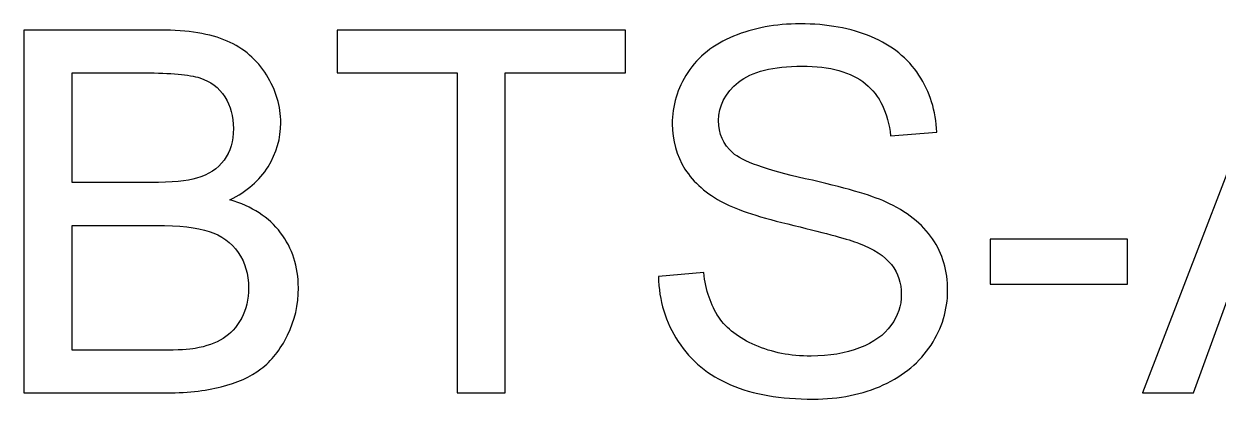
# Model space of a CAD drawing. Header units: centimetres. Extents: x -10.6 to 11.8, y -10.5 to 10.6.
# Drawn here: x -8.279 to -7.366, y -6.365 to -6.078 of the extents above; entities that cross this region are included whole.
import ezdxf

# ---------------------------------------------------------------- set-up
doc = ezdxf.new("R2010")
doc.units = ezdxf.units.CM
doc.header["$MEASUREMENT"] = 0
doc.layers.add('Livello 1', color=7, linetype='Continuous')

msp = doc.modelspace()

# ---------------------------------------------------------------- linework, layer by layer
at = {"layer": 'Livello 1', "color": 7}
for points, knots in [([(-7.79383, -6.27087), (-7.79383, -6.27087), (-7.75916, -6.26783), (-7.75916, -6.26783), (-7.75916, -6.26783), (-7.75754, -6.28173), (-7.75373, -6.29311), (-7.74771, -6.30204), (-7.74771, -6.30204), (-7.7417, -6.31097), (-7.73238, -6.31814), (-7.71977, -6.32364), (-7.71977, -6.32364), (-7.70716, -6.32914), (-7.69293, -6.33186), (-7.67715, -6.33186), (-7.67715, -6.33186), (-7.66312, -6.33186), (-7.65076, -6.32979), (-7.64003, -6.32565), (-7.64003, -6.32565), (-7.62929, -6.32144), (-7.62127, -6.31575), (-7.61603, -6.30851), (-7.61603, -6.30851), (-7.61079, -6.3012), (-7.60814, -6.29331), (-7.60814, -6.28471), (-7.60814, -6.28471), (-7.60814, -6.27598), (-7.61066, -6.26841), (-7.61577, -6.26188), (-7.61577, -6.26188), (-7.62082, -6.25534), (-7.62916, -6.24991), (-7.64074, -6.24551), (-7.64074, -6.24551), (-7.64824, -6.2426), (-7.66467, -6.23808), (-7.69022, -6.23193), (-7.69022, -6.23193), (-7.7157, -6.22579), (-7.73361, -6.22003), (-7.74383, -6.2146), (-7.74383, -6.2146), (-7.75709, -6.20768), (-7.76699, -6.19901), (-7.77352, -6.18873), (-7.77352, -6.18873), (-7.77999, -6.17844), (-7.78322, -6.16693), (-7.78322, -6.15412), (-7.78322, -6.15412), (-7.78322, -6.14015), (-7.77928, -6.12703), (-7.77132, -6.11487), (-7.77132, -6.11487), (-7.76336, -6.10264), (-7.75172, -6.09339), (-7.73646, -6.08706), (-7.73646, -6.08706), (-7.72113, -6.08078), (-7.70419, -6.07761), (-7.68549, -6.07761), (-7.68549, -6.07761), (-7.66486, -6.07761), (-7.64675, -6.08091), (-7.63097, -6.08757), (-7.63097, -6.08757), (-7.61526, -6.09417), (-7.60316, -6.10394), (-7.59469, -6.11681), (-7.59469, -6.11681), (-7.58628, -6.12968), (-7.58169, -6.14429), (-7.58104, -6.16059), (-7.58104, -6.16059), (-7.58104, -6.16059), (-7.61629, -6.16324), (-7.61629, -6.16324), (-7.61629, -6.16324), (-7.61823, -6.14572), (-7.62463, -6.13239), (-7.63556, -6.12347), (-7.63556, -6.12347), (-7.64649, -6.11448), (-7.6626, -6.11002), (-7.68394, -6.11002), (-7.68394, -6.11002), (-7.70619, -6.11002), (-7.72236, -6.11409), (-7.73258, -6.12224), (-7.73258, -6.12224), (-7.74273, -6.13039), (-7.74784, -6.14022), (-7.74784, -6.15167), (-7.74784, -6.15167), (-7.74784, -6.16169), (-7.74422, -6.16991), (-7.73704, -6.17631), (-7.73704, -6.17631), (-7.72993, -6.18278), (-7.71149, -6.18937), (-7.68161, -6.1961), (-7.68161, -6.1961), (-7.65173, -6.20289), (-7.63123, -6.20878), (-7.62011, -6.21382), (-7.62011, -6.21382), (-7.60394, -6.22132), (-7.59197, -6.23077), (-7.58427, -6.24215), (-7.58427, -6.24215), (-7.57658, -6.2536), (-7.57276, -6.26679), (-7.57276, -6.28167), (-7.57276, -6.28167), (-7.57276, -6.29648), (-7.57697, -6.31038), (-7.58544, -6.32345), (-7.58544, -6.32345), (-7.59391, -6.33651), (-7.60607, -6.34667), (-7.62192, -6.35398), (-7.62192, -6.35398), (-7.63776, -6.36122), (-7.65561, -6.36484), (-7.6754, -6.36484), (-7.6754, -6.36484), (-7.70056, -6.36484), (-7.72165, -6.36122), (-7.73859, -6.35385), (-7.73859, -6.35385), (-7.7556, -6.34654), (-7.76893, -6.33554), (-7.77863, -6.3208), (-7.77863, -6.3208), (-7.78827, -6.30611), (-7.79337, -6.28943), (-7.79383, -6.27087)], [0, 0, 0, 0, 0.028571, 0.028571, 0.028571, 0.028571, 0.057143, 0.057143, 0.057143, 0.057143, 0.085714, 0.085714, 0.085714, 0.085714, 0.114286, 0.114286, 0.114286, 0.114286, 0.142857, 0.142857, 0.142857, 0.142857, 0.171429, 0.171429, 0.171429, 0.171429, 0.2, 0.2, 0.2, 0.2, 0.228571, 0.228571, 0.228571, 0.228571, 0.257143, 0.257143, 0.257143, 0.257143, 0.285714, 0.285714, 0.285714, 0.285714, 0.314286, 0.314286, 0.314286, 0.314286, 0.342857, 0.342857, 0.342857, 0.342857, 0.371429, 0.371429, 0.371429, 0.371429, 0.4, 0.4, 0.4, 0.4, 0.428571, 0.428571, 0.428571, 0.428571, 0.457143, 0.457143, 0.457143, 0.457143, 0.485714, 0.485714, 0.485714, 0.485714, 0.514286, 0.514286, 0.514286, 0.514286, 0.542857, 0.542857, 0.542857, 0.542857, 0.571429, 0.571429, 0.571429, 0.571429, 0.6, 0.6, 0.6, 0.6, 0.628571, 0.628571, 0.628571, 0.628571, 0.657143, 0.657143, 0.657143, 0.657143, 0.685714, 0.685714, 0.685714, 0.685714, 0.714286, 0.714286, 0.714286, 0.714286, 0.742857, 0.742857, 0.742857, 0.742857, 0.771429, 0.771429, 0.771429, 0.771429, 0.8, 0.8, 0.8, 0.8, 0.828571, 0.828571, 0.828571, 0.828571, 0.857143, 0.857143, 0.857143, 0.857143, 0.885714, 0.885714, 0.885714, 0.885714, 0.914286, 0.914286, 0.914286, 0.914286, 0.942857, 0.942857, 0.942857, 0.942857, 0.971429, 0.971429, 0.971429, 0.971429, 1, 1, 1, 1]), ([(-8.27878, -6.36012), (-8.27878, -6.36012), (-8.27878, -6.08233), (-8.27878, -6.08233), (-8.27878, -6.08233), (-8.27878, -6.08233), (-8.17452, -6.08233), (-8.17452, -6.08233), (-8.17452, -6.08233), (-8.1533, -6.08233), (-8.13629, -6.08518), (-8.12349, -6.09074), (-8.12349, -6.09074), (-8.11062, -6.09637), (-8.10059, -6.10504), (-8.09335, -6.11674), (-8.09335, -6.11674), (-8.08611, -6.12838), (-8.08242, -6.14061), (-8.08242, -6.15341), (-8.08242, -6.15341), (-8.08242, -6.16525), (-8.08565, -6.17644), (-8.09212, -6.18692), (-8.09212, -6.18692), (-8.09852, -6.19739), (-8.10829, -6.20587), (-8.12129, -6.21233), (-8.12129, -6.21233), (-8.10447, -6.21725), (-8.0916, -6.22566), (-8.08255, -6.23749), (-8.08255, -6.23749), (-8.07349, -6.24939), (-8.06897, -6.26343), (-8.06897, -6.2796), (-8.06897, -6.2796), (-8.06897, -6.2926), (-8.07175, -6.30469), (-8.07724, -6.31588), (-8.07724, -6.31588), (-8.08274, -6.32707), (-8.08953, -6.33567), (-8.09762, -6.34175), (-8.09762, -6.34175), (-8.1057, -6.34783), (-8.11586, -6.35236), (-8.12802, -6.35546), (-8.12802, -6.35546), (-8.14017, -6.35857), (-8.15512, -6.36012), (-8.17284, -6.36012), (-8.17284, -6.36012), (-8.17284, -6.36012), (-8.27878, -6.36012), (-8.27878, -6.36012)], [0, 0, 0, 0, 0.071429, 0.071429, 0.071429, 0.071429, 0.142857, 0.142857, 0.142857, 0.142857, 0.214286, 0.214286, 0.214286, 0.214286, 0.285714, 0.285714, 0.285714, 0.285714, 0.357143, 0.357143, 0.357143, 0.357143, 0.428571, 0.428571, 0.428571, 0.428571, 0.5, 0.5, 0.5, 0.5, 0.571429, 0.571429, 0.571429, 0.571429, 0.642857, 0.642857, 0.642857, 0.642857, 0.714286, 0.714286, 0.714286, 0.714286, 0.785714, 0.785714, 0.785714, 0.785714, 0.857143, 0.857143, 0.857143, 0.857143, 0.928571, 0.928571, 0.928571, 0.928571, 1, 1, 1, 1]), ([(-7.94769, -6.36012), (-7.94769, -6.36012), (-7.94769, -6.11512), (-7.94769, -6.11512), (-7.94769, -6.11512), (-7.94769, -6.11512), (-8.03921, -6.11512), (-8.03921, -6.11512), (-8.03921, -6.11512), (-8.03921, -6.11512), (-8.03921, -6.08233), (-8.03921, -6.08233), (-8.03921, -6.08233), (-8.03921, -6.08233), (-7.81905, -6.08233), (-7.81905, -6.08233), (-7.81905, -6.08233), (-7.81905, -6.08233), (-7.81905, -6.11512), (-7.81905, -6.11512), (-7.81905, -6.11512), (-7.81905, -6.11512), (-7.91096, -6.11512), (-7.91096, -6.11512), (-7.91096, -6.11512), (-7.91096, -6.11512), (-7.91096, -6.36012), (-7.91096, -6.36012), (-7.91096, -6.36012), (-7.91096, -6.36012), (-7.94769, -6.36012), (-7.94769, -6.36012)], [0, 0, 0, 0, 0.125, 0.125, 0.125, 0.125, 0.25, 0.25, 0.25, 0.25, 0.375, 0.375, 0.375, 0.375, 0.5, 0.5, 0.5, 0.5, 0.625, 0.625, 0.625, 0.625, 0.75, 0.75, 0.75, 0.75, 0.875, 0.875, 0.875, 0.875, 1, 1, 1, 1]), ([(-7.42381, -6.36012), (-7.42381, -6.36012), (-7.3171, -6.08233), (-7.3171, -6.08233), (-7.3171, -6.08233), (-7.3171, -6.08233), (-7.27751, -6.08233), (-7.27751, -6.08233), (-7.27751, -6.08233), (-7.27751, -6.08233), (-7.16381, -6.36012), (-7.16381, -6.36012), (-7.16381, -6.36012), (-7.16381, -6.36012), (-7.20572, -6.36012), (-7.20572, -6.36012), (-7.20572, -6.36012), (-7.20572, -6.36012), (-7.23813, -6.27598), (-7.23813, -6.27598), (-7.23813, -6.27598), (-7.23813, -6.27598), (-7.35428, -6.27598), (-7.35428, -6.27598), (-7.35428, -6.27598), (-7.35428, -6.27598), (-7.38475, -6.36012), (-7.38475, -6.36012), (-7.38475, -6.36012), (-7.38475, -6.36012), (-7.42381, -6.36012), (-7.42381, -6.36012)], [0, 0, 0, 0, 0.125, 0.125, 0.125, 0.125, 0.25, 0.25, 0.25, 0.25, 0.375, 0.375, 0.375, 0.375, 0.5, 0.5, 0.5, 0.5, 0.625, 0.625, 0.625, 0.625, 0.75, 0.75, 0.75, 0.75, 0.875, 0.875, 0.875, 0.875, 1, 1, 1, 1]), ([(-8.24198, -6.19908), (-8.24198, -6.19908), (-8.18189, -6.19908), (-8.18189, -6.19908), (-8.18189, -6.19908), (-8.16566, -6.19908), (-8.15395, -6.19798), (-8.14684, -6.19584), (-8.14684, -6.19584), (-8.13752, -6.19306), (-8.13047, -6.18847), (-8.12575, -6.182), (-8.12575, -6.182), (-8.12103, -6.17553), (-8.11864, -6.16745), (-8.11864, -6.15775), (-8.11864, -6.15775), (-8.11864, -6.14856), (-8.12084, -6.14041), (-8.12523, -6.13343), (-8.12523, -6.13343), (-8.1297, -6.12638), (-8.13604, -6.12159), (-8.14418, -6.11901), (-8.14418, -6.11901), (-8.1524, -6.11642), (-8.1665, -6.11512), (-8.18648, -6.11512), (-8.18648, -6.11512), (-8.18648, -6.11512), (-8.24198, -6.11512), (-8.24198, -6.11512), (-8.24198, -6.11512), (-8.24198, -6.11512), (-8.24198, -6.19908), (-8.24198, -6.19908)], [0, 0, 0, 0, 0.111111, 0.111111, 0.111111, 0.111111, 0.222222, 0.222222, 0.222222, 0.222222, 0.333333, 0.333333, 0.333333, 0.333333, 0.444444, 0.444444, 0.444444, 0.444444, 0.555556, 0.555556, 0.555556, 0.555556, 0.666667, 0.666667, 0.666667, 0.666667, 0.777778, 0.777778, 0.777778, 0.777778, 0.888889, 0.888889, 0.888889, 0.888889, 1, 1, 1, 1]), ([(-8.24198, -6.32733), (-8.24198, -6.32733), (-8.17284, -6.32733), (-8.17284, -6.32733), (-8.17284, -6.32733), (-8.16094, -6.32733), (-8.15259, -6.32688), (-8.14781, -6.32604), (-8.14781, -6.32604), (-8.13933, -6.32448), (-8.13228, -6.32196), (-8.12659, -6.3184), (-8.12659, -6.3184), (-8.1209, -6.31491), (-8.11624, -6.30974), (-8.11256, -6.30301), (-8.11256, -6.30301), (-8.10894, -6.29622), (-8.10706, -6.28846), (-8.10706, -6.2796), (-8.10706, -6.2796), (-8.10706, -6.26925), (-8.10971, -6.26026), (-8.11502, -6.25256), (-8.11502, -6.25256), (-8.12032, -6.24493), (-8.12769, -6.23956), (-8.13714, -6.23646), (-8.13714, -6.23646), (-8.14651, -6.23342), (-8.1601, -6.23187), (-8.17775, -6.23187), (-8.17775, -6.23187), (-8.17775, -6.23187), (-8.24198, -6.23187), (-8.24198, -6.23187), (-8.24198, -6.23187), (-8.24198, -6.23187), (-8.24198, -6.32733), (-8.24198, -6.32733)], [0, 0, 0, 0, 0.1, 0.1, 0.1, 0.1, 0.2, 0.2, 0.2, 0.2, 0.3, 0.3, 0.3, 0.3, 0.4, 0.4, 0.4, 0.4, 0.5, 0.5, 0.5, 0.5, 0.6, 0.6, 0.6, 0.6, 0.7, 0.7, 0.7, 0.7, 0.8, 0.8, 0.8, 0.8, 0.9, 0.9, 0.9, 0.9, 1, 1, 1, 1]), ([(-7.54016, -6.27675), (-7.54016, -6.27675), (-7.54016, -6.24247), (-7.54016, -6.24247), (-7.54016, -6.24247), (-7.54016, -6.24247), (-7.43532, -6.24247), (-7.43532, -6.24247), (-7.43532, -6.24247), (-7.43532, -6.24247), (-7.43532, -6.27675), (-7.43532, -6.27675), (-7.43532, -6.27675), (-7.43532, -6.27675), (-7.54016, -6.27675), (-7.54016, -6.27675)], [0, 0, 0, 0, 0.25, 0.25, 0.25, 0.25, 0.5, 0.5, 0.5, 0.5, 0.75, 0.75, 0.75, 0.75, 1, 1, 1, 1])]:
    msp.add_open_spline(points, degree=3, knots=knots, dxfattribs=at)
at = {"layer": 'Livello 1', "color": 250, "lineweight": 9}
for points, knots in [([(-7.79383, -6.27087), (-7.79383, -6.27087), (-7.75916, -6.26783), (-7.75916, -6.26783), (-7.75916, -6.26783), (-7.75754, -6.28173), (-7.75373, -6.29311), (-7.74771, -6.30204), (-7.74771, -6.30204), (-7.7417, -6.31097), (-7.73238, -6.31814), (-7.71977, -6.32364), (-7.71977, -6.32364), (-7.70716, -6.32914), (-7.69293, -6.33186), (-7.67715, -6.33186), (-7.67715, -6.33186), (-7.66312, -6.33186), (-7.65076, -6.32979), (-7.64003, -6.32565), (-7.64003, -6.32565), (-7.62929, -6.32144), (-7.62127, -6.31575), (-7.61603, -6.30851), (-7.61603, -6.30851), (-7.61079, -6.3012), (-7.60814, -6.29331), (-7.60814, -6.28471), (-7.60814, -6.28471), (-7.60814, -6.27598), (-7.61066, -6.26841), (-7.61577, -6.26188), (-7.61577, -6.26188), (-7.62082, -6.25534), (-7.62916, -6.24991), (-7.64074, -6.24551), (-7.64074, -6.24551), (-7.64824, -6.2426), (-7.66467, -6.23808), (-7.69022, -6.23193), (-7.69022, -6.23193), (-7.7157, -6.22579), (-7.73361, -6.22003), (-7.74383, -6.2146), (-7.74383, -6.2146), (-7.75709, -6.20768), (-7.76699, -6.19901), (-7.77352, -6.18873), (-7.77352, -6.18873), (-7.77999, -6.17844), (-7.78322, -6.16693), (-7.78322, -6.15412), (-7.78322, -6.15412), (-7.78322, -6.14015), (-7.77928, -6.12703), (-7.77132, -6.11487), (-7.77132, -6.11487), (-7.76336, -6.10264), (-7.75172, -6.09339), (-7.73646, -6.08706), (-7.73646, -6.08706), (-7.72113, -6.08078), (-7.70419, -6.07761), (-7.68549, -6.07761), (-7.68549, -6.07761), (-7.66486, -6.07761), (-7.64675, -6.08091), (-7.63097, -6.08757), (-7.63097, -6.08757), (-7.61526, -6.09417), (-7.60316, -6.10394), (-7.59469, -6.11681), (-7.59469, -6.11681), (-7.58628, -6.12968), (-7.58169, -6.14429), (-7.58104, -6.16059), (-7.58104, -6.16059), (-7.58104, -6.16059), (-7.61629, -6.16324), (-7.61629, -6.16324), (-7.61629, -6.16324), (-7.61823, -6.14572), (-7.62463, -6.13239), (-7.63556, -6.12347), (-7.63556, -6.12347), (-7.64649, -6.11448), (-7.6626, -6.11002), (-7.68394, -6.11002), (-7.68394, -6.11002), (-7.70619, -6.11002), (-7.72236, -6.11409), (-7.73258, -6.12224), (-7.73258, -6.12224), (-7.74273, -6.13039), (-7.74784, -6.14022), (-7.74784, -6.15167), (-7.74784, -6.15167), (-7.74784, -6.16169), (-7.74422, -6.16991), (-7.73704, -6.17631), (-7.73704, -6.17631), (-7.72993, -6.18278), (-7.71149, -6.18937), (-7.68161, -6.1961), (-7.68161, -6.1961), (-7.65173, -6.20289), (-7.63123, -6.20878), (-7.62011, -6.21382), (-7.62011, -6.21382), (-7.60394, -6.22132), (-7.59197, -6.23077), (-7.58427, -6.24215), (-7.58427, -6.24215), (-7.57658, -6.2536), (-7.57276, -6.26679), (-7.57276, -6.28167), (-7.57276, -6.28167), (-7.57276, -6.29648), (-7.57697, -6.31038), (-7.58544, -6.32345), (-7.58544, -6.32345), (-7.59391, -6.33651), (-7.60607, -6.34667), (-7.62192, -6.35398), (-7.62192, -6.35398), (-7.63776, -6.36122), (-7.65561, -6.36484), (-7.6754, -6.36484), (-7.6754, -6.36484), (-7.70056, -6.36484), (-7.72165, -6.36122), (-7.73859, -6.35385), (-7.73859, -6.35385), (-7.7556, -6.34654), (-7.76893, -6.33554), (-7.77863, -6.3208), (-7.77863, -6.3208), (-7.78827, -6.30611), (-7.79337, -6.28943), (-7.79383, -6.27087)], [0, 0, 0, 0, 0.028571, 0.028571, 0.028571, 0.028571, 0.057143, 0.057143, 0.057143, 0.057143, 0.085714, 0.085714, 0.085714, 0.085714, 0.114286, 0.114286, 0.114286, 0.114286, 0.142857, 0.142857, 0.142857, 0.142857, 0.171429, 0.171429, 0.171429, 0.171429, 0.2, 0.2, 0.2, 0.2, 0.228571, 0.228571, 0.228571, 0.228571, 0.257143, 0.257143, 0.257143, 0.257143, 0.285714, 0.285714, 0.285714, 0.285714, 0.314286, 0.314286, 0.314286, 0.314286, 0.342857, 0.342857, 0.342857, 0.342857, 0.371429, 0.371429, 0.371429, 0.371429, 0.4, 0.4, 0.4, 0.4, 0.428571, 0.428571, 0.428571, 0.428571, 0.457143, 0.457143, 0.457143, 0.457143, 0.485714, 0.485714, 0.485714, 0.485714, 0.514286, 0.514286, 0.514286, 0.514286, 0.542857, 0.542857, 0.542857, 0.542857, 0.571429, 0.571429, 0.571429, 0.571429, 0.6, 0.6, 0.6, 0.6, 0.628571, 0.628571, 0.628571, 0.628571, 0.657143, 0.657143, 0.657143, 0.657143, 0.685714, 0.685714, 0.685714, 0.685714, 0.714286, 0.714286, 0.714286, 0.714286, 0.742857, 0.742857, 0.742857, 0.742857, 0.771429, 0.771429, 0.771429, 0.771429, 0.8, 0.8, 0.8, 0.8, 0.828571, 0.828571, 0.828571, 0.828571, 0.857143, 0.857143, 0.857143, 0.857143, 0.885714, 0.885714, 0.885714, 0.885714, 0.914286, 0.914286, 0.914286, 0.914286, 0.942857, 0.942857, 0.942857, 0.942857, 0.971429, 0.971429, 0.971429, 0.971429, 1, 1, 1, 1]), ([(-7.79383, -6.27087), (-7.79383, -6.27087), (-7.75916, -6.26783), (-7.75916, -6.26783), (-7.75916, -6.26783), (-7.75754, -6.28173), (-7.75373, -6.29311), (-7.74771, -6.30204), (-7.74771, -6.30204), (-7.7417, -6.31097), (-7.73238, -6.31814), (-7.71977, -6.32364), (-7.71977, -6.32364), (-7.70716, -6.32914), (-7.69293, -6.33186), (-7.67715, -6.33186), (-7.67715, -6.33186), (-7.66312, -6.33186), (-7.65076, -6.32979), (-7.64003, -6.32565), (-7.64003, -6.32565), (-7.62929, -6.32144), (-7.62127, -6.31575), (-7.61603, -6.30851), (-7.61603, -6.30851), (-7.61079, -6.3012), (-7.60814, -6.29331), (-7.60814, -6.28471), (-7.60814, -6.28471), (-7.60814, -6.27598), (-7.61066, -6.26841), (-7.61577, -6.26188), (-7.61577, -6.26188), (-7.62082, -6.25534), (-7.62916, -6.24991), (-7.64074, -6.24551), (-7.64074, -6.24551), (-7.64824, -6.2426), (-7.66467, -6.23808), (-7.69022, -6.23193), (-7.69022, -6.23193), (-7.7157, -6.22579), (-7.73361, -6.22003), (-7.74383, -6.2146), (-7.74383, -6.2146), (-7.75709, -6.20768), (-7.76699, -6.19901), (-7.77352, -6.18873), (-7.77352, -6.18873), (-7.77999, -6.17844), (-7.78322, -6.16693), (-7.78322, -6.15412), (-7.78322, -6.15412), (-7.78322, -6.14015), (-7.77928, -6.12703), (-7.77132, -6.11487), (-7.77132, -6.11487), (-7.76336, -6.10264), (-7.75172, -6.09339), (-7.73646, -6.08706), (-7.73646, -6.08706), (-7.72113, -6.08078), (-7.70419, -6.07761), (-7.68549, -6.07761), (-7.68549, -6.07761), (-7.66486, -6.07761), (-7.64675, -6.08091), (-7.63097, -6.08757), (-7.63097, -6.08757), (-7.61526, -6.09417), (-7.60316, -6.10394), (-7.59469, -6.11681), (-7.59469, -6.11681), (-7.58628, -6.12968), (-7.58169, -6.14429), (-7.58104, -6.16059), (-7.58104, -6.16059), (-7.58104, -6.16059), (-7.61629, -6.16324), (-7.61629, -6.16324), (-7.61629, -6.16324), (-7.61823, -6.14572), (-7.62463, -6.13239), (-7.63556, -6.12347), (-7.63556, -6.12347), (-7.64649, -6.11448), (-7.6626, -6.11002), (-7.68394, -6.11002), (-7.68394, -6.11002), (-7.70619, -6.11002), (-7.72236, -6.11409), (-7.73258, -6.12224), (-7.73258, -6.12224), (-7.74273, -6.13039), (-7.74784, -6.14022), (-7.74784, -6.15167), (-7.74784, -6.15167), (-7.74784, -6.16169), (-7.74422, -6.16991), (-7.73704, -6.17631), (-7.73704, -6.17631), (-7.72993, -6.18278), (-7.71149, -6.18937), (-7.68161, -6.1961), (-7.68161, -6.1961), (-7.65173, -6.20289), (-7.63123, -6.20878), (-7.62011, -6.21382), (-7.62011, -6.21382), (-7.60394, -6.22132), (-7.59197, -6.23077), (-7.58427, -6.24215), (-7.58427, -6.24215), (-7.57658, -6.2536), (-7.57276, -6.26679), (-7.57276, -6.28167), (-7.57276, -6.28167), (-7.57276, -6.29648), (-7.57697, -6.31038), (-7.58544, -6.32345), (-7.58544, -6.32345), (-7.59391, -6.33651), (-7.60607, -6.34667), (-7.62192, -6.35398), (-7.62192, -6.35398), (-7.63776, -6.36122), (-7.65561, -6.36484), (-7.6754, -6.36484), (-7.6754, -6.36484), (-7.70056, -6.36484), (-7.72165, -6.36122), (-7.73859, -6.35385), (-7.73859, -6.35385), (-7.7556, -6.34654), (-7.76893, -6.33554), (-7.77863, -6.3208), (-7.77863, -6.3208), (-7.78827, -6.30611), (-7.79337, -6.28943), (-7.79383, -6.27087)], [0, 0, 0, 0, 0.028571, 0.028571, 0.028571, 0.028571, 0.057143, 0.057143, 0.057143, 0.057143, 0.085714, 0.085714, 0.085714, 0.085714, 0.114286, 0.114286, 0.114286, 0.114286, 0.142857, 0.142857, 0.142857, 0.142857, 0.171429, 0.171429, 0.171429, 0.171429, 0.2, 0.2, 0.2, 0.2, 0.228571, 0.228571, 0.228571, 0.228571, 0.257143, 0.257143, 0.257143, 0.257143, 0.285714, 0.285714, 0.285714, 0.285714, 0.314286, 0.314286, 0.314286, 0.314286, 0.342857, 0.342857, 0.342857, 0.342857, 0.371429, 0.371429, 0.371429, 0.371429, 0.4, 0.4, 0.4, 0.4, 0.428571, 0.428571, 0.428571, 0.428571, 0.457143, 0.457143, 0.457143, 0.457143, 0.485714, 0.485714, 0.485714, 0.485714, 0.514286, 0.514286, 0.514286, 0.514286, 0.542857, 0.542857, 0.542857, 0.542857, 0.571429, 0.571429, 0.571429, 0.571429, 0.6, 0.6, 0.6, 0.6, 0.628571, 0.628571, 0.628571, 0.628571, 0.657143, 0.657143, 0.657143, 0.657143, 0.685714, 0.685714, 0.685714, 0.685714, 0.714286, 0.714286, 0.714286, 0.714286, 0.742857, 0.742857, 0.742857, 0.742857, 0.771429, 0.771429, 0.771429, 0.771429, 0.8, 0.8, 0.8, 0.8, 0.828571, 0.828571, 0.828571, 0.828571, 0.857143, 0.857143, 0.857143, 0.857143, 0.885714, 0.885714, 0.885714, 0.885714, 0.914286, 0.914286, 0.914286, 0.914286, 0.942857, 0.942857, 0.942857, 0.942857, 0.971429, 0.971429, 0.971429, 0.971429, 1, 1, 1, 1]), ([(-8.27878, -6.36012), (-8.27878, -6.36012), (-8.27878, -6.08233), (-8.27878, -6.08233), (-8.27878, -6.08233), (-8.27878, -6.08233), (-8.17452, -6.08233), (-8.17452, -6.08233), (-8.17452, -6.08233), (-8.1533, -6.08233), (-8.13629, -6.08518), (-8.12349, -6.09074), (-8.12349, -6.09074), (-8.11062, -6.09637), (-8.10059, -6.10504), (-8.09335, -6.11674), (-8.09335, -6.11674), (-8.08611, -6.12838), (-8.08242, -6.14061), (-8.08242, -6.15341), (-8.08242, -6.15341), (-8.08242, -6.16525), (-8.08565, -6.17644), (-8.09212, -6.18692), (-8.09212, -6.18692), (-8.09852, -6.19739), (-8.10829, -6.20587), (-8.12129, -6.21233), (-8.12129, -6.21233), (-8.10447, -6.21725), (-8.0916, -6.22566), (-8.08255, -6.23749), (-8.08255, -6.23749), (-8.07349, -6.24939), (-8.06897, -6.26343), (-8.06897, -6.2796), (-8.06897, -6.2796), (-8.06897, -6.2926), (-8.07175, -6.30469), (-8.07724, -6.31588), (-8.07724, -6.31588), (-8.08274, -6.32707), (-8.08953, -6.33567), (-8.09762, -6.34175), (-8.09762, -6.34175), (-8.1057, -6.34783), (-8.11586, -6.35236), (-8.12802, -6.35546), (-8.12802, -6.35546), (-8.14017, -6.35857), (-8.15512, -6.36012), (-8.17284, -6.36012), (-8.17284, -6.36012), (-8.17284, -6.36012), (-8.27878, -6.36012), (-8.27878, -6.36012)], [0, 0, 0, 0, 0.071429, 0.071429, 0.071429, 0.071429, 0.142857, 0.142857, 0.142857, 0.142857, 0.214286, 0.214286, 0.214286, 0.214286, 0.285714, 0.285714, 0.285714, 0.285714, 0.357143, 0.357143, 0.357143, 0.357143, 0.428571, 0.428571, 0.428571, 0.428571, 0.5, 0.5, 0.5, 0.5, 0.571429, 0.571429, 0.571429, 0.571429, 0.642857, 0.642857, 0.642857, 0.642857, 0.714286, 0.714286, 0.714286, 0.714286, 0.785714, 0.785714, 0.785714, 0.785714, 0.857143, 0.857143, 0.857143, 0.857143, 0.928571, 0.928571, 0.928571, 0.928571, 1, 1, 1, 1]), ([(-8.27878, -6.36012), (-8.27878, -6.36012), (-8.27878, -6.08233), (-8.27878, -6.08233), (-8.27878, -6.08233), (-8.27878, -6.08233), (-8.17452, -6.08233), (-8.17452, -6.08233), (-8.17452, -6.08233), (-8.1533, -6.08233), (-8.13629, -6.08518), (-8.12349, -6.09074), (-8.12349, -6.09074), (-8.11062, -6.09637), (-8.10059, -6.10504), (-8.09335, -6.11674), (-8.09335, -6.11674), (-8.08611, -6.12838), (-8.08242, -6.14061), (-8.08242, -6.15341), (-8.08242, -6.15341), (-8.08242, -6.16525), (-8.08565, -6.17644), (-8.09212, -6.18692), (-8.09212, -6.18692), (-8.09852, -6.19739), (-8.10829, -6.20587), (-8.12129, -6.21233), (-8.12129, -6.21233), (-8.10447, -6.21725), (-8.0916, -6.22566), (-8.08255, -6.23749), (-8.08255, -6.23749), (-8.07349, -6.24939), (-8.06897, -6.26343), (-8.06897, -6.2796), (-8.06897, -6.2796), (-8.06897, -6.2926), (-8.07175, -6.30469), (-8.07724, -6.31588), (-8.07724, -6.31588), (-8.08274, -6.32707), (-8.08953, -6.33567), (-8.09762, -6.34175), (-8.09762, -6.34175), (-8.1057, -6.34783), (-8.11586, -6.35236), (-8.12802, -6.35546), (-8.12802, -6.35546), (-8.14017, -6.35857), (-8.15512, -6.36012), (-8.17284, -6.36012), (-8.17284, -6.36012), (-8.17284, -6.36012), (-8.27878, -6.36012), (-8.27878, -6.36012)], [0, 0, 0, 0, 0.071429, 0.071429, 0.071429, 0.071429, 0.142857, 0.142857, 0.142857, 0.142857, 0.214286, 0.214286, 0.214286, 0.214286, 0.285714, 0.285714, 0.285714, 0.285714, 0.357143, 0.357143, 0.357143, 0.357143, 0.428571, 0.428571, 0.428571, 0.428571, 0.5, 0.5, 0.5, 0.5, 0.571429, 0.571429, 0.571429, 0.571429, 0.642857, 0.642857, 0.642857, 0.642857, 0.714286, 0.714286, 0.714286, 0.714286, 0.785714, 0.785714, 0.785714, 0.785714, 0.857143, 0.857143, 0.857143, 0.857143, 0.928571, 0.928571, 0.928571, 0.928571, 1, 1, 1, 1]), ([(-7.94769, -6.36012), (-7.94769, -6.36012), (-7.94769, -6.11512), (-7.94769, -6.11512), (-7.94769, -6.11512), (-7.94769, -6.11512), (-8.03921, -6.11512), (-8.03921, -6.11512), (-8.03921, -6.11512), (-8.03921, -6.11512), (-8.03921, -6.08233), (-8.03921, -6.08233), (-8.03921, -6.08233), (-8.03921, -6.08233), (-7.81905, -6.08233), (-7.81905, -6.08233), (-7.81905, -6.08233), (-7.81905, -6.08233), (-7.81905, -6.11512), (-7.81905, -6.11512), (-7.81905, -6.11512), (-7.81905, -6.11512), (-7.91096, -6.11512), (-7.91096, -6.11512), (-7.91096, -6.11512), (-7.91096, -6.11512), (-7.91096, -6.36012), (-7.91096, -6.36012), (-7.91096, -6.36012), (-7.91096, -6.36012), (-7.94769, -6.36012), (-7.94769, -6.36012)], [0, 0, 0, 0, 0.125, 0.125, 0.125, 0.125, 0.25, 0.25, 0.25, 0.25, 0.375, 0.375, 0.375, 0.375, 0.5, 0.5, 0.5, 0.5, 0.625, 0.625, 0.625, 0.625, 0.75, 0.75, 0.75, 0.75, 0.875, 0.875, 0.875, 0.875, 1, 1, 1, 1]), ([(-7.94769, -6.36012), (-7.94769, -6.36012), (-7.94769, -6.11512), (-7.94769, -6.11512), (-7.94769, -6.11512), (-7.94769, -6.11512), (-8.03921, -6.11512), (-8.03921, -6.11512), (-8.03921, -6.11512), (-8.03921, -6.11512), (-8.03921, -6.08233), (-8.03921, -6.08233), (-8.03921, -6.08233), (-8.03921, -6.08233), (-7.81905, -6.08233), (-7.81905, -6.08233), (-7.81905, -6.08233), (-7.81905, -6.08233), (-7.81905, -6.11512), (-7.81905, -6.11512), (-7.81905, -6.11512), (-7.81905, -6.11512), (-7.91096, -6.11512), (-7.91096, -6.11512), (-7.91096, -6.11512), (-7.91096, -6.11512), (-7.91096, -6.36012), (-7.91096, -6.36012), (-7.91096, -6.36012), (-7.91096, -6.36012), (-7.94769, -6.36012), (-7.94769, -6.36012)], [0, 0, 0, 0, 0.125, 0.125, 0.125, 0.125, 0.25, 0.25, 0.25, 0.25, 0.375, 0.375, 0.375, 0.375, 0.5, 0.5, 0.5, 0.5, 0.625, 0.625, 0.625, 0.625, 0.75, 0.75, 0.75, 0.75, 0.875, 0.875, 0.875, 0.875, 1, 1, 1, 1]), ([(-7.42381, -6.36012), (-7.42381, -6.36012), (-7.3171, -6.08233), (-7.3171, -6.08233), (-7.3171, -6.08233), (-7.3171, -6.08233), (-7.27751, -6.08233), (-7.27751, -6.08233), (-7.27751, -6.08233), (-7.27751, -6.08233), (-7.16381, -6.36012), (-7.16381, -6.36012), (-7.16381, -6.36012), (-7.16381, -6.36012), (-7.20572, -6.36012), (-7.20572, -6.36012), (-7.20572, -6.36012), (-7.20572, -6.36012), (-7.23813, -6.27598), (-7.23813, -6.27598), (-7.23813, -6.27598), (-7.23813, -6.27598), (-7.35428, -6.27598), (-7.35428, -6.27598), (-7.35428, -6.27598), (-7.35428, -6.27598), (-7.38475, -6.36012), (-7.38475, -6.36012), (-7.38475, -6.36012), (-7.38475, -6.36012), (-7.42381, -6.36012), (-7.42381, -6.36012)], [0, 0, 0, 0, 0.125, 0.125, 0.125, 0.125, 0.25, 0.25, 0.25, 0.25, 0.375, 0.375, 0.375, 0.375, 0.5, 0.5, 0.5, 0.5, 0.625, 0.625, 0.625, 0.625, 0.75, 0.75, 0.75, 0.75, 0.875, 0.875, 0.875, 0.875, 1, 1, 1, 1]), ([(-7.42381, -6.36012), (-7.42381, -6.36012), (-7.3171, -6.08233), (-7.3171, -6.08233), (-7.3171, -6.08233), (-7.3171, -6.08233), (-7.27751, -6.08233), (-7.27751, -6.08233), (-7.27751, -6.08233), (-7.27751, -6.08233), (-7.16381, -6.36012), (-7.16381, -6.36012), (-7.16381, -6.36012), (-7.16381, -6.36012), (-7.20572, -6.36012), (-7.20572, -6.36012), (-7.20572, -6.36012), (-7.20572, -6.36012), (-7.23813, -6.27598), (-7.23813, -6.27598), (-7.23813, -6.27598), (-7.23813, -6.27598), (-7.35428, -6.27598), (-7.35428, -6.27598), (-7.35428, -6.27598), (-7.35428, -6.27598), (-7.38475, -6.36012), (-7.38475, -6.36012), (-7.38475, -6.36012), (-7.38475, -6.36012), (-7.42381, -6.36012), (-7.42381, -6.36012)], [0, 0, 0, 0, 0.125, 0.125, 0.125, 0.125, 0.25, 0.25, 0.25, 0.25, 0.375, 0.375, 0.375, 0.375, 0.5, 0.5, 0.5, 0.5, 0.625, 0.625, 0.625, 0.625, 0.75, 0.75, 0.75, 0.75, 0.875, 0.875, 0.875, 0.875, 1, 1, 1, 1]), ([(-8.24198, -6.19908), (-8.24198, -6.19908), (-8.18189, -6.19908), (-8.18189, -6.19908), (-8.18189, -6.19908), (-8.16566, -6.19908), (-8.15395, -6.19798), (-8.14684, -6.19584), (-8.14684, -6.19584), (-8.13752, -6.19306), (-8.13047, -6.18847), (-8.12575, -6.182), (-8.12575, -6.182), (-8.12103, -6.17553), (-8.11864, -6.16745), (-8.11864, -6.15775), (-8.11864, -6.15775), (-8.11864, -6.14856), (-8.12084, -6.14041), (-8.12523, -6.13343), (-8.12523, -6.13343), (-8.1297, -6.12638), (-8.13604, -6.12159), (-8.14418, -6.11901), (-8.14418, -6.11901), (-8.1524, -6.11642), (-8.1665, -6.11512), (-8.18648, -6.11512), (-8.18648, -6.11512), (-8.18648, -6.11512), (-8.24198, -6.11512), (-8.24198, -6.11512), (-8.24198, -6.11512), (-8.24198, -6.11512), (-8.24198, -6.19908), (-8.24198, -6.19908)], [0, 0, 0, 0, 0.111111, 0.111111, 0.111111, 0.111111, 0.222222, 0.222222, 0.222222, 0.222222, 0.333333, 0.333333, 0.333333, 0.333333, 0.444444, 0.444444, 0.444444, 0.444444, 0.555556, 0.555556, 0.555556, 0.555556, 0.666667, 0.666667, 0.666667, 0.666667, 0.777778, 0.777778, 0.777778, 0.777778, 0.888889, 0.888889, 0.888889, 0.888889, 1, 1, 1, 1]), ([(-8.24198, -6.19908), (-8.24198, -6.19908), (-8.18189, -6.19908), (-8.18189, -6.19908), (-8.18189, -6.19908), (-8.16566, -6.19908), (-8.15395, -6.19798), (-8.14684, -6.19584), (-8.14684, -6.19584), (-8.13752, -6.19306), (-8.13047, -6.18847), (-8.12575, -6.182), (-8.12575, -6.182), (-8.12103, -6.17553), (-8.11864, -6.16745), (-8.11864, -6.15775), (-8.11864, -6.15775), (-8.11864, -6.14856), (-8.12084, -6.14041), (-8.12523, -6.13343), (-8.12523, -6.13343), (-8.1297, -6.12638), (-8.13604, -6.12159), (-8.14418, -6.11901), (-8.14418, -6.11901), (-8.1524, -6.11642), (-8.1665, -6.11512), (-8.18648, -6.11512), (-8.18648, -6.11512), (-8.18648, -6.11512), (-8.24198, -6.11512), (-8.24198, -6.11512), (-8.24198, -6.11512), (-8.24198, -6.11512), (-8.24198, -6.19908), (-8.24198, -6.19908)], [0, 0, 0, 0, 0.111111, 0.111111, 0.111111, 0.111111, 0.222222, 0.222222, 0.222222, 0.222222, 0.333333, 0.333333, 0.333333, 0.333333, 0.444444, 0.444444, 0.444444, 0.444444, 0.555556, 0.555556, 0.555556, 0.555556, 0.666667, 0.666667, 0.666667, 0.666667, 0.777778, 0.777778, 0.777778, 0.777778, 0.888889, 0.888889, 0.888889, 0.888889, 1, 1, 1, 1]), ([(-8.24198, -6.32733), (-8.24198, -6.32733), (-8.17284, -6.32733), (-8.17284, -6.32733), (-8.17284, -6.32733), (-8.16094, -6.32733), (-8.15259, -6.32688), (-8.14781, -6.32604), (-8.14781, -6.32604), (-8.13933, -6.32448), (-8.13228, -6.32196), (-8.12659, -6.3184), (-8.12659, -6.3184), (-8.1209, -6.31491), (-8.11624, -6.30974), (-8.11256, -6.30301), (-8.11256, -6.30301), (-8.10894, -6.29622), (-8.10706, -6.28846), (-8.10706, -6.2796), (-8.10706, -6.2796), (-8.10706, -6.26925), (-8.10971, -6.26026), (-8.11502, -6.25256), (-8.11502, -6.25256), (-8.12032, -6.24493), (-8.12769, -6.23956), (-8.13714, -6.23646), (-8.13714, -6.23646), (-8.14651, -6.23342), (-8.1601, -6.23187), (-8.17775, -6.23187), (-8.17775, -6.23187), (-8.17775, -6.23187), (-8.24198, -6.23187), (-8.24198, -6.23187), (-8.24198, -6.23187), (-8.24198, -6.23187), (-8.24198, -6.32733), (-8.24198, -6.32733)], [0, 0, 0, 0, 0.1, 0.1, 0.1, 0.1, 0.2, 0.2, 0.2, 0.2, 0.3, 0.3, 0.3, 0.3, 0.4, 0.4, 0.4, 0.4, 0.5, 0.5, 0.5, 0.5, 0.6, 0.6, 0.6, 0.6, 0.7, 0.7, 0.7, 0.7, 0.8, 0.8, 0.8, 0.8, 0.9, 0.9, 0.9, 0.9, 1, 1, 1, 1]), ([(-8.24198, -6.32733), (-8.24198, -6.32733), (-8.17284, -6.32733), (-8.17284, -6.32733), (-8.17284, -6.32733), (-8.16094, -6.32733), (-8.15259, -6.32688), (-8.14781, -6.32604), (-8.14781, -6.32604), (-8.13933, -6.32448), (-8.13228, -6.32196), (-8.12659, -6.3184), (-8.12659, -6.3184), (-8.1209, -6.31491), (-8.11624, -6.30974), (-8.11256, -6.30301), (-8.11256, -6.30301), (-8.10894, -6.29622), (-8.10706, -6.28846), (-8.10706, -6.2796), (-8.10706, -6.2796), (-8.10706, -6.26925), (-8.10971, -6.26026), (-8.11502, -6.25256), (-8.11502, -6.25256), (-8.12032, -6.24493), (-8.12769, -6.23956), (-8.13714, -6.23646), (-8.13714, -6.23646), (-8.14651, -6.23342), (-8.1601, -6.23187), (-8.17775, -6.23187), (-8.17775, -6.23187), (-8.17775, -6.23187), (-8.24198, -6.23187), (-8.24198, -6.23187), (-8.24198, -6.23187), (-8.24198, -6.23187), (-8.24198, -6.32733), (-8.24198, -6.32733)], [0, 0, 0, 0, 0.1, 0.1, 0.1, 0.1, 0.2, 0.2, 0.2, 0.2, 0.3, 0.3, 0.3, 0.3, 0.4, 0.4, 0.4, 0.4, 0.5, 0.5, 0.5, 0.5, 0.6, 0.6, 0.6, 0.6, 0.7, 0.7, 0.7, 0.7, 0.8, 0.8, 0.8, 0.8, 0.9, 0.9, 0.9, 0.9, 1, 1, 1, 1]), ([(-7.54016, -6.27675), (-7.54016, -6.27675), (-7.54016, -6.24247), (-7.54016, -6.24247), (-7.54016, -6.24247), (-7.54016, -6.24247), (-7.43532, -6.24247), (-7.43532, -6.24247), (-7.43532, -6.24247), (-7.43532, -6.24247), (-7.43532, -6.27675), (-7.43532, -6.27675), (-7.43532, -6.27675), (-7.43532, -6.27675), (-7.54016, -6.27675), (-7.54016, -6.27675)], [0, 0, 0, 0, 0.25, 0.25, 0.25, 0.25, 0.5, 0.5, 0.5, 0.5, 0.75, 0.75, 0.75, 0.75, 1, 1, 1, 1]), ([(-7.54016, -6.27675), (-7.54016, -6.27675), (-7.54016, -6.24247), (-7.54016, -6.24247), (-7.54016, -6.24247), (-7.54016, -6.24247), (-7.43532, -6.24247), (-7.43532, -6.24247), (-7.43532, -6.24247), (-7.43532, -6.24247), (-7.43532, -6.27675), (-7.43532, -6.27675), (-7.43532, -6.27675), (-7.43532, -6.27675), (-7.54016, -6.27675), (-7.54016, -6.27675)], [0, 0, 0, 0, 0.25, 0.25, 0.25, 0.25, 0.5, 0.5, 0.5, 0.5, 0.75, 0.75, 0.75, 0.75, 1, 1, 1, 1])]:
    msp.add_open_spline(points, degree=3, knots=knots, dxfattribs=at)

doc.saveas('drawing.dxf')
